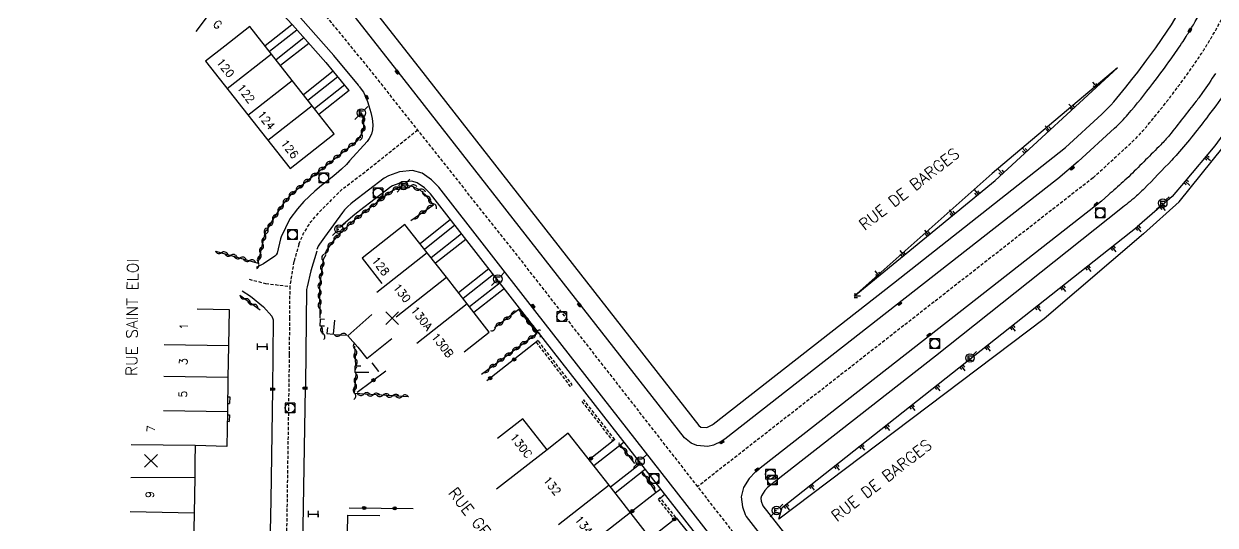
# Model space of a CAD drawing. Header units: millimetres. Extents: x 80000 to 81001, y 143000 to 144000.
# Drawn here: x 80392.6 to 80578.6, y 143233.5 to 143311.7 of the extents above; entities that cross this region are included whole.
import ezdxf
from ezdxf.enums import TextEntityAlignment as Align

# ---------------------------------------------------------------- set-up
doc = ezdxf.new("R2010")
doc.units = ezdxf.units.MM
doc.linetypes.add('DASHED', pattern=[0.75, 0.5, -0.25])
doc.layers.get('0').update_dxf_attribs({"linetype": 'CONTINUOUS'})
for name, color, linetype in [('W0001', 6, 'DASHED'), ('W0008', 7, 'CONTINUOUS'), ('W0100', 7, 'CONTINUOUS'), ('W0105', 7, 'CONTINUOUS'), ('W0112', 1, 'DASHED'), ('W0211', 2, 'CONTINUOUS'), ('W0310', 3, 'CONTINUOUS'), ('W0322', 7, 'CONTINUOUS'), ('W0400', 7, 'CONTINUOUS'), ('W0420', 7, 'CONTINUOUS'), ('W0471', 7, 'CONTINUOUS'), ('W0989', 7, 'CONTINUOUS'), ('W0991', 7, 'CONTINUOUS'), ('W1102', 7, 'CONTINUOUS'), ('W1474', 7, 'CONTINUOUS')]:
    doc.layers.add(name, color=color, linetype=linetype)
doc.styles.get("Standard").update_dxf_attribs({"font": 'romans.shx', "width": 0.85})

# ---------------------------------------------------------------- blocks, each defined once
blk = doc.blocks.new('T420')
for p, q in [((0.75, 0.75), (-0.75, 0.75)), ((-0.75, 0.75), (-0.75, -0.75)), ((0.75, 0.75), (0.75, -0.75)), ((0.75, -0.75), (-0.75, -0.75))]:
    blk.add_line(p, q)
blk.add_ellipse((0, 0), major_axis=(-0.53, 0.53), ratio=1, start_param=3.926991, end_param=10.210176)
blk = doc.blocks.new('T400')
for p, q in [((-0.15, 0.3), (0.15, 0.3)), ((-0.15, -0.25), (-0.15, 0.3)), ((-0.15, 0.15), (0.15, 0.15)), ((-0.15, 0), (0.15, 0)), ((0.15, 0.3), (0.15, -0.25)), ((-0.15, -0.15), (0.15, -0.15)), ((-0.15, -0.25), (-0.15, -0.3)), ((-0.15, -0.3), (0.15, -0.3)), ((0.15, -0.3), (0.15, -0.25))]:
    blk.add_line(p, q)
blk = doc.blocks.new('t991o')
at = {"color": 0, "linetype": 'Continuous'}
for p, q in [((-1, 1), (1, -1)), ((-1, -1), (1, 1))]:
    blk.add_line(p, q, dxfattribs=at)
blk = doc.blocks.new('T1474')
at = {"color": 0, "linetype": 'Continuous', "flags": 128}
for points in [[(-0.75, -0.5), (-0.75, 0.5)], [(-0.75, 0), (0.75, 0)], [(0.75, 0), (0.75, -0.5), (0.75, 0.5)]]:
    blk.add_lwpolyline(points, dxfattribs=at)
blk = doc.blocks.new('t310o')
at = {"color": 0, "linetype": 'Continuous'}
for centre, start, end in [((-0.5, 0.38), 216.8699, 323.1304), ((0.5, -0.37), 36.8699, 143.1303)]:
    blk.add_arc(centre, 0.625, start, end, dxfattribs=at)
blk = doc.blocks.new('t322o')
at = {"color": 0, "linetype": 'Continuous'}
for radius in [0.25, 0.15]:
    blk.add_circle((0, 0), radius, dxfattribs=at)
blk = doc.blocks.new('t211o')
at = {"color": 0, "linetype": 'Continuous'}
for p, q in [((-0.29, 0.5), (-0.29, 0)), ((0, 1), (0, 0)), ((0.29, 0.5), (0.29, 0))]:
    blk.add_line(p, q, dxfattribs=at)
blk = doc.blocks.new('T471')
for p, q in [((-0.333334, 0.333334), (-0.333334, -0.333334)), ((-0.333334, 0.333334), (0.333334, 0.333334)), ((-0.333334, 0), (0, 0)), ((0.500001, 0.500001), (1.000002, 1.000002)), ((-0.500001, -0.500001), (-1.000002, -1.000002)), ((-0.333334, -0.333334), (0.333334, -0.333334))]:
    blk.add_line(p, q)
blk.add_ellipse((0, 0), major_axis=(0.471405, 0.471405), ratio=1, start_param=5.4977871438, end_param=11.780972451)

msp = doc.modelspace()

# ---------------------------------------------------------------- linework, layer by layer
at = {"layer": 'W0001', "flags": 128}
for points in [[(80512.16, 143221.14), (80469.82, 143275.34), (80446.21, 143305.07), (80440.65, 143311.86), (80428.31, 143326.82), (80420.89, 143328.68), (80397.71, 143342.67), (80357.85, 143367.25), (80308.68, 143397.21), (80276.03, 143416.94), (80250.23, 143432.5), (80242.81, 143437.46), (80238.07, 143441.19), (80234.06, 143444.82), (80227.5, 143451.43), (80190.2, 143488.85)], [(80435.54, 143277.32), (80436.29, 143279), (80437.43, 143280.78), (80438.93, 143282.49), (80442.28, 143285.84), (80445.57, 143288.34), (80454.11, 143295.12)], [(80559.57, 143287.65), (80497.76, 143239.43)]]:
    msp.add_lwpolyline(points, dxfattribs=at)
msp.add_lwpolyline([(80559.57, 143287.65), (80565.26, 143292.87, 0.02981), (80567.63, 143295.31, 0.014382), (80571.65, 143300.28, 0.007249), (80574.55, 143304.19, 0.01048), (80576.49, 143307.03, 0.006599), (80577.22, 143308.17, 0.00458), (80578.19, 143309.76, 0.031388), (80580.51, 143314.29, 0.026645), (80582.56, 143319.77, 0.008742), (80583.88, 143324.26, 0.010958), (80584.81, 143327.94, 0.003598), (80585.36, 143330.43, 0.003662), (80585.87, 143332.89, 0.015499), (80586.79, 143338.43, 0.01785), (80587.28, 143343.35, 0.012435), (80587.46, 143348.1, 0.017002), (80587.39, 143351.69), (80587.17, 143355.59)], format="xyb", dxfattribs=at)
at = {"layer": 'W0001'}
for points in [[(80435.56, 143277.31), (80434.76, 143274.57), (80434.13, 143270.72), (80434.07, 143265.83), (80434.05, 143260.04), (80433.4, 143217.26)], [(80427.78, 143271.83), (80430.36, 143271.15), (80434.13, 143270.72)]]:
    msp.add_lwpolyline(points, dxfattribs=at)
at = {"layer": 'W0008', "flags": 128}
for points in [[(80557.25, 143290.19), (80554.06, 143287.48), (80553.86, 143287.32), (80530.24, 143268.88), (80502.07, 143246.89), (80501.48, 143246.51), (80500.28, 143245.94), (80499.42, 143245.75), (80497.7, 143245.89), (80496.82, 143246.23), (80495.79, 143247.08), (80452, 143303.01), (80440.03, 143318.28), (80439.77, 143318.62), (80439.12, 143319.48), (80438.48, 143320.52), (80437.92, 143321.8), (80437.51, 143323.2), (80437.26, 143324.45), (80435.73, 143335.34), (80428.03, 143390.44), (80424.76, 143414.39)], [(80444.98, 143301.9), (80444.85, 143302.09), (80441.03, 143306.74), (80435.82, 143312.62), (80434.04, 143314.53), (80431.56, 143316.97), (80430.78, 143317.69), (80430.03, 143318.37), (80428.37, 143319.76), (80425.52, 143321.94), (80422.57, 143324.08), (80421.08, 143325.08), (80419.33, 143326.2), (80418.5, 143326.71), (80412.89, 143330.16), (80405.53, 143334.63), (80384.47, 143347.41)], [(80405.59, 143333.53), (80405.22, 143332.84), (80412.01, 143328.72), (80417.62, 143325.27), (80418.43, 143324.77), (80420.17, 143323.67), (80421.6, 143322.7), (80424.51, 143320.59), (80427.32, 143318.44), (80428.92, 143317.1), (80429.64, 143316.45), (80430.4, 143315.75), (80432.83, 143313.35), (80434.55, 143311.5), (80439.75, 143305.64), (80443.36, 143301.25), (80443.36, 143301.25)], [(80442.45, 143319.96), (80454.32, 143304.82), (80498.02, 143249.01), (80498.31, 143248.77), (80499.24, 143248.69), (80500.08, 143249.1), (80500.25, 143249.21), (80528.43, 143271.2), (80555.26, 143292.36), (80560.93, 143297.56), (80561.43, 143298.03), (80561.89, 143298.49), (80562.35, 143298.98), (80562.79, 143299.48), (80563.76, 143300.62), (80564.71, 143301.79), (80565.65, 143302.96), (80566.58, 143304.15), (80567.98, 143306.03), (80569.36, 143307.91), (80570.27, 143309.22), (80571.16, 143310.53), (80571.8, 143311.53), (80572.7, 143313.02)], [(80434.44, 143311.53), (80430.27, 143308.25)], [(80435.24, 143310.7), (80430.98, 143307.36)], [(80436.35, 143309.48), (80431.99, 143306.07)], [(80437.13, 143308.62), (80432.7, 143305.15)], [(80440.93, 143304.28), (80436.26, 143300.61)], [(80441.63, 143303.39), (80436.96, 143299.72)], [(80444.99, 143301.9), (80445.62, 143301), (80446.05, 143300.06), (80446.25, 143299.53), (80446.64, 143298.34), (80446.8, 143297.83), (80447.01, 143296.9), (80447.12, 143295.92), (80447.07, 143295.13), (80446.88, 143294.46), (80446.52, 143293.76), (80446.2, 143293.33), (80443.47, 143290.29), (80442.97, 143289.75), (80442.21, 143289.01), (80441.39, 143288.27), (80440.76, 143287.76), (80439.08, 143286.46), (80438.04, 143285.59), (80436.32, 143283.93), (80435.31, 143282.8), (80434.16, 143281.23), (80432.77, 143278.45)], [(80442.73, 143302.14), (80437.98, 143298.42)], [(80443.43, 143301.27), (80438.67, 143297.54)], [(80509.55, 143219.46), (80504, 143226.54), (80472.42, 143266.97), (80457.42, 143286.17), (80456.27, 143287.35), (80454.82, 143288.36), (80453.29, 143288.8), (80451.28, 143288.58), (80449.55, 143287.97), (80448.89, 143287.59), (80444, 143283.83), (80443.69, 143283.59), (80443.2, 143283.17), (80442.68, 143282.66), (80442.34, 143282.25), (80439.54, 143278.41), (80439.01, 143277.67), (80438.75, 143277.3), (80438.56, 143276.96), (80438.35, 143276.44)], [(80561.96, 143284.98), (80560.89, 143283.98), (80533.09, 143262.27), (80506.85, 143241.76), (80505.85, 143240.75), (80504.99, 143239.33), (80504.62, 143237.88), (80504.81, 143236.3), (80505.22, 143235.14), (80505.42, 143234.79), (80514.76, 143222.82)], [(80459.25, 143281.12), (80454.47, 143277.36)], [(80563.92, 143282.82), (80534.99, 143259.84), (80508.75, 143239.33), (80508.3, 143238.87), (80507.78, 143238.02), (80507.7, 143237.69), (80507.76, 143237.19), (80507.99, 143236.5), (80517.19, 143224.72)], [(80459.93, 143280.24), (80455.16, 143276.49)], [(80460.95, 143278.93), (80456.19, 143275.18)], [(80461.6, 143278.04), (80456.87, 143274.32)], [(80465.23, 143273.43), (80460.49, 143269.71)], [(80465.96, 143272.55), (80461.19, 143268.81)], [(80467, 143271.26), (80462.21, 143267.52)], [(80467.65, 143270.36), (80462.89, 143266.64)], [(80486.35, 143246.4), (80481.62, 143242.7)], [(80488.94, 143243.07), (80484.22, 143239.37)], [(80489.68, 143242.2), (80484.92, 143238.47)], [(80492.06, 143239.07), (80491.36, 143238.57)], [(80492.75, 143238.27), (80492.01, 143237.68)]]:
    msp.add_lwpolyline(points, dxfattribs=at)
for points in [[(80557.25, 143290.19), (80562.94, 143295.4, 0.02981), (80565.02, 143297.55, 0.014382), (80568.92, 143302.37, 0.007249), (80571.75, 143306.2, 0.01048), (80573.62, 143308.92, 0.006599), (80574.29, 143309.98, 0.00458), (80575.23, 143311.52, 0.031388), (80577.36, 143315.67, 0.026645), (80579.27, 143320.8, 0.008742), (80580.56, 143325.18, 0.010958), (80581.45, 143328.71, 0.003598), (80582, 143331.15, 0.003662), (80582.49, 143333.56, 0.015499), (80583.38, 143338.89, 0.01785), (80583.85, 143343.57, 0.012435), (80584.02, 143348.15, 0.017002), (80583.95, 143351.5), (80583.74, 143355.4)], [(80578.69, 143303.92, -0.006253), (80576.68, 143300.97, -0.013316), (80575.68, 143299.62, -0.002197), (80571.49, 143294.3, -0.014841), (80570.84, 143293.54, -0.013082), (80570.14, 143292.8, -0.002005), (80565.42, 143288.09, -0.011829), (80564.25, 143287, -0.004846), (80561.96, 143284.98)], [(80508.23, 143218.42), (80502.67, 143225.51), (80471.1, 143265.93), (80456.09, 143285.13), (80455.19, 143286.07), (80454, 143286.89), (80453.18, 143287.13), (80451.75, 143286.97), (80450.19, 143286.42), (80449.91, 143286.25), (80445.02, 143282.5), (80444.77, 143282.3), (80444.31, 143281.9), (80442.16, 143280.1, 0.012324)]]:
    msp.add_lwpolyline(points, format="xyb", dxfattribs=at)
at = {"layer": 'W0008'}
msp.add_lwpolyline([(80580.53, 143301.42, -0.008646), (80577.61, 143297.4, -0.008632), (80575.23, 143294.35, -0.008602), (80572.74, 143291.37, -0.012438), (80571.87, 143290.41, -0.002582), (80567.53, 143285.93, -0.023164), (80566.2, 143284.68, -0.008469), (80563.92, 143282.82)], format="xyb", dxfattribs=at)
for points in [[(80432.77, 143278.45), (80432.66, 143278.14), (80432.15, 143275.91), (80432, 143275.61), (80431.78, 143275.41), (80430.02, 143274.25), (80428.89, 143273.66)], [(80438.35, 143276.18), (80437.42, 143273.14), (80436.82, 143270.65), (80436.76, 143270.21), (80436.56, 143255.38), (80436.54, 143254.84), (80436.09, 143227.02)], [(80426.68, 143270.01), (80428.02, 143269.21), (80430.04, 143267.52), (80431.33, 143266.04), (80431.52, 143265.48), (80431.44, 143254.66), (80431.16, 143237.36), (80431.09, 143232.49)]]:
    msp.add_lwpolyline(points, dxfattribs=at)
at = {"layer": 'W0100', "flags": 128}
for points in [[(80437.12, 143291.4), (80441.06, 143294.49), (80437.61, 143298.9), (80434.51, 143302.84), (80431.29, 143306.96), (80427.9, 143311.26), (80423.97, 143308.17)], [(80461.35, 143260.5), (80465.29, 143263.58), (80461.84, 143267.98), (80458.59, 143272.13), (80455.57, 143275.96), (80452.09, 143280.39), (80445.41, 143275.1), (80448.51, 143271.18)], [(80489.87, 143224.05), (80493.8, 143227.13), (80483.98, 143239.68), (80477.61, 143247.81), (80477.61, 143247.81), (80474.3, 143245.21), (80470.5, 143250.06), (80466.57, 143246.97)]]:
    msp.add_lwpolyline(points, dxfattribs=at)
at = {"layer": 'W0100'}
for points in [[(80419.65, 143267.2), (80424.65, 143267.1), (80424.54, 143261.42), (80424.47, 143256.51), (80424.4, 143251.15), (80424.32, 143245.74), (80419.38, 143245.87), (80419.31, 143243.33), (80419.32, 143240.88), (80419.2, 143235.33), (80419.12, 143230.21)], [(80446.94, 143266.31), (80443.19, 143263), (80444.74, 143261.24), (80446.15, 143259.47), (80450.06, 143262.58), (80450.06, 143262.58), (80450.06, 143262.58), (80450.06, 143262.58), (80450.06, 143262.58), (80450.06, 143262.58), (80450.06, 143262.58), (80450.06, 143262.58), (80450.06, 143262.58), (80450.06, 143262.58), (80450.06, 143262.58), (80450.06, 143262.58), (80450.06, 143262.58), (80450.06, 143262.58), (80450.06, 143262.58), (80450.06, 143262.58), (80450.06, 143262.58), (80450.06, 143262.58), (80450.06, 143262.58), (80450.06, 143262.58), (80450.06, 143262.58), (80450.06, 143262.58), (80450.06, 143262.58), (80450.06, 143262.58), (80450.06, 143262.58), (80450.06, 143262.58), (80450.06, 143262.58), (80450.06, 143262.58), (80450.06, 143262.58), (80450.06, 143262.58), (80450.06, 143262.58), (80450.06, 143262.58), (80450.06, 143262.58), (80450.06, 143262.58), (80450.06, 143262.58), (80450.06, 143262.58), (80450.06, 143262.58), (80450.06, 143262.58), (80450.06, 143262.58), (80450.06, 143262.58), (80450.06, 143262.58), (80450.06, 143262.58), (80450.06, 143262.58), (80450.06, 143262.58), (80450.06, 143262.58), (80450.06, 143262.58), (80450.06, 143262.58), (80450.06, 143262.58), (80450.06, 143262.58), (80450.06, 143262.58), (80450.06, 143262.58), (80450.06, 143262.58), (80450.06, 143262.58), (80450.06, 143262.58), (80450.06, 143262.58), (80450.06, 143262.58), (80450.06, 143262.58), (80450.06, 143262.58), (80450.06, 143262.58), (80450.06, 143262.58), (80450.06, 143262.58), (80450.06, 143262.58), (80450.06, 143262.58), (80450.06, 143262.58), (80450.06, 143262.58), (80450.06, 143262.58), (80450.06, 143262.58), (80450.06, 143262.58), (80450.06, 143262.58), (80450.06, 143262.58), (80450.06, 143262.58), (80450.06, 143262.58), (80450.06, 143262.58), (80450.06, 143262.58), (80450.06, 143262.58), (80450.06, 143262.58), (80450.06, 143262.58), (80450.06, 143262.58), (80450.06, 143262.58), (80450.06, 143262.58), (80450.06, 143262.58), (80450.06, 143262.58), (80450.06, 143262.58), (80450.06, 143262.58), (80450.06, 143262.58), (80450.06, 143262.58), (80450.06, 143262.58), (80450.06, 143262.58), (80450.06, 143262.58), (80450.06, 143262.58), (80450.06, 143262.58), (80450.06, 143262.58), (80450.06, 143262.58), (80450.06, 143262.58), (80450.06, 143262.58), (80450.06, 143262.58), (80450.06, 143262.58), (80450.06, 143262.58), (80450.06, 143262.58), (80450.06, 143262.58), (80450.06, 143262.58), (80450.06, 143262.58), (80450.06, 143262.58), (80450.06, 143262.58), (80450.06, 143262.58), (80450.06, 143262.58), (80450.06, 143262.58), (80450.06, 143262.58), (80450.06, 143262.58), (80450.06, 143262.58), (80450.06, 143262.58), (80450.06, 143262.58), (80450.06, 143262.58), (80450.06, 143262.58), (80450.06, 143262.58), (80450.06, 143262.58)], [(80443.09, 143229.57), (80443.18, 143235.03), (80448.18, 143234.95), (80448.18, 143234.95), (80448.18, 143234.95), (80448.18, 143234.95), (80448.18, 143234.95), (80448.18, 143234.95), (80448.18, 143234.95), (80448.18, 143234.95), (80448.18, 143234.95), (80448.18, 143234.95), (80448.18, 143234.95), (80448.18, 143234.95), (80448.18, 143234.95), (80448.18, 143234.95), (80448.18, 143234.95), (80448.18, 143234.95), (80448.18, 143234.95), (80448.18, 143234.95), (80448.18, 143234.95), (80448.18, 143234.95), (80448.18, 143234.95), (80448.18, 143234.95), (80448.18, 143234.95), (80448.18, 143234.95), (80448.18, 143234.95), (80448.18, 143234.95), (80448.18, 143234.95), (80448.18, 143234.95), (80448.18, 143234.95), (80448.18, 143234.95), (80448.18, 143234.95), (80448.18, 143234.95), (80448.18, 143234.95), (80448.18, 143234.95), (80448.18, 143234.95), (80448.18, 143234.95), (80448.18, 143234.95), (80448.18, 143234.95), (80448.18, 143234.95), (80448.18, 143234.95), (80448.18, 143234.95), (80448.18, 143234.95), (80448.18, 143234.95), (80448.18, 143234.95), (80448.18, 143234.95), (80448.18, 143234.95), (80448.18, 143234.95), (80448.18, 143234.95), (80448.18, 143234.95), (80448.18, 143234.95), (80448.18, 143234.95), (80448.18, 143234.95), (80448.18, 143234.95), (80448.18, 143234.95), (80448.18, 143234.95), (80448.18, 143234.95), (80448.18, 143234.95), (80448.18, 143234.95), (80448.18, 143234.95), (80448.18, 143234.95), (80448.18, 143234.95), (80448.18, 143234.95), (80448.18, 143234.95), (80448.18, 143234.95), (80448.18, 143234.95), (80448.18, 143234.95), (80448.18, 143234.95), (80448.18, 143234.95), (80448.18, 143234.95), (80448.18, 143234.95), (80448.18, 143234.95), (80448.18, 143234.95), (80448.18, 143234.95), (80448.18, 143234.95), (80448.18, 143234.95), (80448.18, 143234.95), (80448.18, 143234.95), (80448.18, 143234.95), (80448.18, 143234.95), (80448.18, 143234.95), (80448.18, 143234.95), (80448.18, 143234.95), (80448.18, 143234.95), (80448.18, 143234.95), (80448.18, 143234.95), (80448.18, 143234.95), (80448.18, 143234.95), (80448.18, 143234.95), (80448.18, 143234.95), (80448.18, 143234.95), (80448.18, 143234.95), (80448.18, 143234.95), (80448.18, 143234.95), (80448.18, 143234.95), (80448.18, 143234.95), (80448.18, 143234.95), (80448.18, 143234.95), (80448.18, 143234.95), (80448.18, 143234.95), (80448.18, 143234.95), (80448.18, 143234.95), (80448.18, 143234.95), (80448.18, 143234.95), (80448.18, 143234.95), (80448.18, 143234.95), (80448.18, 143234.95), (80448.18, 143234.95), (80448.18, 143234.95), (80448.18, 143234.95), (80448.18, 143234.95), (80448.18, 143234.95), (80448.18, 143234.95), (80448.18, 143234.95), (80448.18, 143234.95)]]:
    msp.add_lwpolyline(points, dxfattribs=at)
at = {"layer": 'W0105'}
for p, q in [((80438.9, 143264.53), (80438.91, 143265.58)), ((80439.55, 143264.53), (80438.9, 143264.53)), ((80439.55, 143265.57), (80438.91, 143265.58)), ((80440.01, 143264.29), (80439.92, 143263.34)), ((80441.1, 143265.45), (80440.89, 143263.25)), ((80439.92, 143263.34), (80440.89, 143263.25)), ((80445.23, 143258.26), (80444.3, 143258.25)), ((80444.3, 143258.25), (80444.31, 143257.28)), ((80446.46, 143257.3), (80444.31, 143257.28)), ((80424.43, 143253.47), (80424.75, 143253.46)), ((80424.75, 143253.46), (80424.72, 143252.45)), ((80424.42, 143252.46), (80424.72, 143252.45)), ((80424.38, 143249.66), (80424.68, 143249.65)), ((80424.4, 143250.66), (80424.71, 143250.65)), ((80424.71, 143250.65), (80424.68, 143249.65))]:
    msp.add_line(p, q, dxfattribs=at)
at = {"layer": 'W0112', "flags": 128}
for points in [[(80472.59, 143262.01), (80477.91, 143255.11), (80478.23, 143255.35), (80472.91, 143262.25)], [(80479.76, 143252.75), (80484.59, 143246.56), (80484.9, 143246.8), (80480.07, 143252.99)], [(80491.65, 143237.48), (80494.18, 143234.36), (80494.49, 143234.61), (80491.96, 143237.73)]]:
    msp.add_lwpolyline(points, close=True, dxfattribs=at)
at = {"layer": 'W0211'}
msp.add_lwpolyline([(80593.61, 143307.55), (80585.9, 143302.64), (80585.29, 143301.82), (80578.58, 143292.65), (80573.93, 143287.11), (80571.94, 143284.74), (80566.48, 143280)], dxfattribs=at)
at = {"layer": 'W0211', "flags": 128}
for points in [[(80567.47, 143278.9), (80573, 143283.91), (80579.9, 143292.45), (80587.71, 143302.33), (80593.61, 143307.55)], [(80567.47, 143278.9), (80551.95, 143265.65), (80510.48, 143234.38), (80511.02, 143236.23), (80566.48, 143280)]]:
    msp.add_lwpolyline(points, dxfattribs=at)
msp.add_lwpolyline([(80522.27, 143269.2), (80544.3, 143287.22), (80563.41, 143304.82), (80543.84, 143288.3)], close=True, dxfattribs=at)
at = {"layer": 'W0310', "flags": 128}
for points in [[(80430.52, 143279.36), (80430.54, 143279.41), (80431.71, 143281.43), (80433.23, 143283.72), (80434.43, 143285.13), (80436.67, 143287.07), (80444.74, 143293.54), (80445.34, 143294.39), (80445.67, 143295.38), (80445.69, 143296.6), (80445.31, 143297.76)], [(80453.05, 143281.01), (80456.56, 143283.42), (80455.39, 143284.93), (80454.43, 143285.79), (80453.12, 143286.32), (80452.03, 143286.41), (80451.21, 143286.19), (80450.26, 143285.69), (80449.77, 143285.36), (80444.59, 143281.36), (80443.62, 143280.54), (80441.81, 143278.83), (80441.64, 143278.65), (80440.73, 143277.63), (80439.81, 143276.27), (80439.58, 143275.68)], [(80464.08, 143257), (80472.76, 143263.42), (80469.89, 143267.11), (80466.08, 143264.26)], [(80487.99, 143243.1), (80485.78, 143246.01)], [(80491.36, 143238.57), (80489.34, 143241.66)]]:
    msp.add_lwpolyline(points, dxfattribs=at)
at = {"layer": 'W0310'}
for points in [[(80422.53, 143276.23), (80422.53, 143276.23), (80422.53, 143276.23), (80422.53, 143276.23), (80422.53, 143276.23), (80422.53, 143276.23), (80422.53, 143276.23), (80422.53, 143276.23), (80422.53, 143276.23), (80422.53, 143276.23), (80422.53, 143276.23), (80422.53, 143276.23), (80422.53, 143276.23), (80422.53, 143276.23), (80422.53, 143276.23), (80422.53, 143276.23), (80422.53, 143276.23), (80422.53, 143276.23), (80429.18, 143274.35), (80430.4, 143279.41)], [(80422.53, 143276.23), (80422.53, 143276.23), (80422.53, 143276.23), (80422.53, 143276.23), (80422.53, 143276.23), (80422.53, 143276.23), (80422.53, 143276.23), (80422.53, 143276.23), (80422.53, 143276.23), (80422.53, 143276.23), (80422.53, 143276.23), (80422.53, 143276.23), (80422.53, 143276.23), (80422.53, 143276.23), (80422.53, 143276.23), (80422.53, 143276.23), (80422.53, 143276.23), (80422.53, 143276.23), (80422.53, 143276.23), (80422.53, 143276.23), (80422.53, 143276.23), (80422.53, 143276.23), (80422.53, 143276.23), (80422.53, 143276.23), (80422.53, 143276.23), (80422.53, 143276.23), (80422.53, 143276.23), (80422.53, 143276.23), (80422.53, 143276.23), (80422.53, 143276.23), (80422.53, 143276.23), (80422.53, 143276.23), (80422.53, 143276.23), (80422.53, 143276.23), (80422.53, 143276.23), (80422.53, 143276.23), (80422.53, 143276.23), (80422.53, 143276.23), (80422.53, 143276.23), (80422.53, 143276.23), (80422.53, 143276.23), (80422.53, 143276.23), (80422.53, 143276.23), (80422.53, 143276.23), (80422.53, 143276.23), (80422.53, 143276.23), (80422.53, 143276.23), (80422.53, 143276.23), (80422.53, 143276.23), (80422.53, 143276.23), (80422.53, 143276.23), (80422.53, 143276.23), (80422.53, 143276.23), (80422.53, 143276.23), (80422.53, 143276.23), (80422.53, 143276.23), (80422.53, 143276.23), (80422.53, 143276.23), (80422.53, 143276.23), (80422.53, 143276.23), (80422.53, 143276.23), (80422.53, 143276.23), (80422.53, 143276.23), (80422.53, 143276.23), (80422.53, 143276.23), (80422.53, 143276.23), (80422.53, 143276.23), (80422.53, 143276.23), (80422.53, 143276.23), (80422.53, 143276.23), (80422.53, 143276.23), (80422.53, 143276.23), (80422.53, 143276.23), (80422.53, 143276.23), (80422.53, 143276.23), (80422.53, 143276.23), (80422.53, 143276.23), (80422.53, 143276.23), (80422.53, 143276.23), (80422.53, 143276.23), (80422.53, 143276.23), (80422.53, 143276.23), (80422.53, 143276.23), (80422.53, 143276.23), (80422.53, 143276.23), (80422.53, 143276.23), (80422.53, 143276.23), (80422.53, 143276.23), (80422.53, 143276.23), (80422.53, 143276.23), (80422.53, 143276.23), (80422.53, 143276.23), (80422.53, 143276.23), (80422.53, 143276.23), (80422.53, 143276.23), (80422.53, 143276.23), (80422.53, 143276.23), (80422.53, 143276.23), (80422.53, 143276.23), (80422.53, 143276.23), (80422.53, 143276.23)], [(80439.74, 143275.61), (80439.74, 143275.61), (80439.74, 143275.61), (80439.74, 143275.61), (80439.74, 143275.61), (80439.74, 143275.61), (80439.74, 143275.61), (80439.74, 143275.61), (80439.74, 143275.61), (80439.74, 143275.61), (80439.74, 143275.61), (80439.74, 143275.61), (80439.74, 143275.61), (80439.74, 143275.61), (80439.74, 143275.61), (80439.74, 143275.61), (80439.74, 143275.61), (80439.32, 143274.88), (80438.77, 143270.8), (80438.8, 143265.77)], [(80439.74, 143275.61), (80439.74, 143275.61), (80439.74, 143275.61), (80439.74, 143275.61), (80439.74, 143275.61), (80439.74, 143275.61), (80439.74, 143275.61), (80439.74, 143275.61), (80439.74, 143275.61), (80439.74, 143275.61), (80439.74, 143275.61), (80439.74, 143275.61), (80439.74, 143275.61), (80439.74, 143275.61), (80439.74, 143275.61), (80439.74, 143275.61), (80439.74, 143275.61), (80439.74, 143275.61), (80439.74, 143275.61), (80439.74, 143275.61), (80439.74, 143275.61), (80439.74, 143275.61), (80439.74, 143275.61), (80439.74, 143275.61), (80439.74, 143275.61), (80439.74, 143275.61), (80439.74, 143275.61), (80439.74, 143275.61), (80439.74, 143275.61), (80439.74, 143275.61), (80439.74, 143275.61), (80439.74, 143275.61), (80439.74, 143275.61), (80439.74, 143275.61), (80439.74, 143275.61), (80439.74, 143275.61), (80439.74, 143275.61), (80439.74, 143275.61), (80439.74, 143275.61), (80439.74, 143275.61), (80439.74, 143275.61), (80439.74, 143275.61), (80439.74, 143275.61), (80439.74, 143275.61), (80439.74, 143275.61), (80439.74, 143275.61), (80439.74, 143275.61), (80439.74, 143275.61), (80439.74, 143275.61), (80439.74, 143275.61), (80439.74, 143275.61), (80439.74, 143275.61), (80439.74, 143275.61), (80439.74, 143275.61), (80439.74, 143275.61), (80439.74, 143275.61), (80439.74, 143275.61), (80439.74, 143275.61), (80439.74, 143275.61), (80439.74, 143275.61), (80439.74, 143275.61), (80439.74, 143275.61), (80439.74, 143275.61), (80439.74, 143275.61), (80439.74, 143275.61), (80439.74, 143275.61), (80439.74, 143275.61), (80439.74, 143275.61), (80439.74, 143275.61), (80439.74, 143275.61), (80439.74, 143275.61), (80439.74, 143275.61), (80439.74, 143275.61), (80439.74, 143275.61), (80439.74, 143275.61), (80439.74, 143275.61), (80439.74, 143275.61), (80439.74, 143275.61), (80439.74, 143275.61), (80439.74, 143275.61), (80439.74, 143275.61), (80439.74, 143275.61), (80439.74, 143275.61), (80439.74, 143275.61), (80439.74, 143275.61), (80439.74, 143275.61), (80439.74, 143275.61), (80439.74, 143275.61), (80439.74, 143275.61), (80439.74, 143275.61), (80439.74, 143275.61), (80439.74, 143275.61), (80439.74, 143275.61), (80439.74, 143275.61), (80439.74, 143275.61), (80439.74, 143275.61), (80439.74, 143275.61), (80439.74, 143275.61), (80439.74, 143275.61), (80439.74, 143275.61), (80439.74, 143275.61)], [(80426.35, 143269.35), (80429.5, 143267.05), (80429.5, 143267.05), (80429.5, 143267.05), (80429.5, 143267.05), (80429.5, 143267.05), (80429.5, 143267.05), (80429.5, 143267.05), (80429.5, 143267.05), (80429.5, 143267.05), (80429.5, 143267.05), (80429.5, 143267.05), (80429.5, 143267.05), (80429.5, 143267.05), (80429.5, 143267.05), (80429.5, 143267.05), (80429.5, 143267.05), (80429.5, 143267.05), (80429.5, 143267.05), (80429.5, 143267.05), (80429.5, 143267.05), (80429.5, 143267.05), (80429.5, 143267.05), (80429.5, 143267.05), (80429.5, 143267.05), (80429.5, 143267.05), (80429.5, 143267.05), (80429.5, 143267.05), (80429.5, 143267.05), (80429.5, 143267.05), (80429.5, 143267.05), (80429.5, 143267.05), (80429.5, 143267.05), (80429.5, 143267.05), (80429.5, 143267.05), (80429.5, 143267.05), (80429.5, 143267.05), (80429.5, 143267.05), (80429.5, 143267.05), (80429.5, 143267.05), (80429.5, 143267.05), (80429.5, 143267.05), (80429.5, 143267.05), (80429.5, 143267.05), (80429.5, 143267.05), (80429.5, 143267.05), (80429.5, 143267.05), (80429.5, 143267.05), (80429.5, 143267.05), (80429.5, 143267.05), (80429.5, 143267.05), (80429.5, 143267.05), (80429.5, 143267.05), (80429.5, 143267.05), (80429.5, 143267.05), (80429.5, 143267.05), (80429.5, 143267.05), (80429.5, 143267.05), (80429.5, 143267.05), (80429.5, 143267.05), (80429.5, 143267.05), (80429.5, 143267.05), (80429.5, 143267.05), (80429.5, 143267.05), (80429.5, 143267.05), (80429.5, 143267.05), (80429.5, 143267.05), (80429.5, 143267.05), (80429.5, 143267.05), (80429.5, 143267.05), (80429.5, 143267.05), (80429.5, 143267.05), (80429.5, 143267.05), (80429.5, 143267.05), (80429.5, 143267.05), (80429.5, 143267.05), (80429.5, 143267.05), (80429.5, 143267.05), (80429.5, 143267.05), (80429.5, 143267.05), (80429.5, 143267.05), (80429.5, 143267.05), (80429.5, 143267.05), (80429.5, 143267.05), (80429.5, 143267.05), (80429.5, 143267.05), (80429.5, 143267.05), (80429.5, 143267.05), (80429.5, 143267.05), (80429.5, 143267.05), (80429.5, 143267.05), (80429.5, 143267.05), (80429.5, 143267.05), (80429.5, 143267.05), (80429.5, 143267.05), (80429.5, 143267.05), (80429.5, 143267.05), (80429.5, 143267.05), (80429.5, 143267.05), (80429.5, 143267.05), (80429.5, 143267.05)], [(80429.5, 143267.05), (80429.5, 143267.05), (80429.5, 143267.05), (80429.5, 143267.05), (80429.5, 143267.05), (80429.5, 143267.05), (80429.5, 143267.05), (80429.5, 143267.05), (80429.5, 143267.05), (80429.5, 143267.05), (80429.5, 143267.05), (80429.5, 143267.05), (80429.5, 143267.05), (80429.5, 143267.05), (80429.5, 143267.05), (80429.5, 143267.05), (80429.5, 143267.05), (80429.5, 143267.05), (80429.5, 143267.05), (80429.5, 143267.05)], [(80439.11, 143264.37), (80439.29, 143263.22), (80439.29, 143263.22), (80439.29, 143263.22), (80439.29, 143263.22), (80439.29, 143263.22), (80439.29, 143263.22), (80439.29, 143263.22), (80439.29, 143263.22), (80439.29, 143263.22), (80439.29, 143263.22), (80439.29, 143263.22), (80439.29, 143263.22), (80439.29, 143263.22), (80439.29, 143263.22), (80439.29, 143263.22), (80439.29, 143263.22), (80439.29, 143263.22), (80439.29, 143263.22), (80439.29, 143263.22), (80439.29, 143263.22), (80439.29, 143263.22), (80439.29, 143263.22), (80439.29, 143263.22), (80439.29, 143263.22), (80439.29, 143263.22), (80439.29, 143263.22), (80439.29, 143263.22), (80439.29, 143263.22), (80439.29, 143263.22), (80439.29, 143263.22), (80439.29, 143263.22), (80439.29, 143263.22), (80439.29, 143263.22), (80439.29, 143263.22), (80439.29, 143263.22), (80439.29, 143263.22), (80439.29, 143263.22), (80439.29, 143263.22), (80439.29, 143263.22), (80439.29, 143263.22), (80439.29, 143263.22), (80439.29, 143263.22), (80439.29, 143263.22), (80439.29, 143263.22), (80439.29, 143263.22), (80439.29, 143263.22), (80439.29, 143263.22), (80439.29, 143263.22), (80439.29, 143263.22), (80439.29, 143263.22), (80439.29, 143263.22), (80439.29, 143263.22), (80439.29, 143263.22), (80439.29, 143263.22), (80439.29, 143263.22), (80439.29, 143263.22), (80439.29, 143263.22), (80439.29, 143263.22), (80439.29, 143263.22), (80439.29, 143263.22), (80439.29, 143263.22), (80439.29, 143263.22), (80439.29, 143263.22), (80439.29, 143263.22), (80439.29, 143263.22), (80439.29, 143263.22), (80439.29, 143263.22), (80439.29, 143263.22), (80439.29, 143263.22), (80439.29, 143263.22), (80439.29, 143263.22), (80439.29, 143263.22), (80439.29, 143263.22), (80439.29, 143263.22), (80439.29, 143263.22), (80439.29, 143263.22), (80439.29, 143263.22), (80439.29, 143263.22), (80439.29, 143263.22), (80439.29, 143263.22), (80439.29, 143263.22), (80439.29, 143263.22), (80439.29, 143263.22), (80439.29, 143263.22), (80439.29, 143263.22), (80439.29, 143263.22), (80439.29, 143263.22), (80439.29, 143263.22), (80439.29, 143263.22), (80439.29, 143263.22), (80439.29, 143263.22), (80439.29, 143263.22), (80439.29, 143263.22), (80439.29, 143263.22), (80439.29, 143263.22), (80439.29, 143263.22), (80439.29, 143263.22), (80439.29, 143263.22), (80439.29, 143263.22), (80439.29, 143263.22)], [(80439.29, 143263.22), (80439.29, 143263.22), (80439.29, 143263.22), (80439.29, 143263.22), (80439.29, 143263.22), (80439.29, 143263.22), (80439.29, 143263.22), (80439.29, 143263.22), (80439.29, 143263.22), (80439.29, 143263.22), (80439.29, 143263.22), (80439.29, 143263.22), (80439.29, 143263.22), (80439.29, 143263.22), (80439.29, 143263.22), (80439.29, 143263.22), (80439.29, 143263.22), (80439.29, 143263.22), (80439.29, 143263.22), (80439.29, 143263.22)], [(80441.05, 143263.21), (80443.07, 143263.09), (80443.07, 143263.09), (80443.07, 143263.09), (80443.07, 143263.09), (80443.07, 143263.09), (80443.07, 143263.09), (80443.07, 143263.09), (80443.07, 143263.09), (80443.07, 143263.09), (80443.07, 143263.09), (80443.07, 143263.09), (80443.07, 143263.09), (80443.07, 143263.09), (80443.07, 143263.09), (80443.07, 143263.09), (80443.07, 143263.09), (80443.07, 143263.09), (80443.07, 143263.09), (80443.07, 143263.09), (80443.07, 143263.09), (80443.07, 143263.09), (80443.07, 143263.09), (80443.07, 143263.09), (80443.07, 143263.09), (80443.07, 143263.09), (80443.07, 143263.09), (80443.07, 143263.09), (80443.07, 143263.09), (80443.07, 143263.09), (80443.07, 143263.09), (80443.07, 143263.09), (80443.07, 143263.09), (80443.07, 143263.09), (80443.07, 143263.09), (80443.07, 143263.09), (80443.07, 143263.09), (80443.07, 143263.09), (80443.07, 143263.09), (80443.07, 143263.09), (80443.07, 143263.09), (80443.07, 143263.09), (80443.07, 143263.09), (80443.07, 143263.09), (80443.07, 143263.09), (80443.07, 143263.09), (80443.07, 143263.09), (80443.07, 143263.09), (80443.07, 143263.09), (80443.07, 143263.09), (80443.07, 143263.09), (80443.07, 143263.09), (80443.07, 143263.09), (80443.07, 143263.09), (80443.07, 143263.09), (80443.07, 143263.09), (80443.07, 143263.09), (80443.07, 143263.09), (80443.07, 143263.09), (80443.07, 143263.09), (80443.07, 143263.09), (80443.07, 143263.09), (80443.07, 143263.09), (80443.07, 143263.09), (80443.07, 143263.09), (80443.07, 143263.09), (80443.07, 143263.09), (80443.07, 143263.09), (80443.07, 143263.09), (80443.07, 143263.09), (80443.07, 143263.09), (80443.07, 143263.09), (80443.07, 143263.09), (80443.07, 143263.09), (80443.07, 143263.09), (80443.07, 143263.09), (80443.07, 143263.09), (80443.07, 143263.09), (80443.07, 143263.09), (80443.07, 143263.09), (80443.07, 143263.09), (80443.07, 143263.09), (80443.07, 143263.09), (80443.07, 143263.09), (80443.07, 143263.09), (80443.07, 143263.09), (80443.07, 143263.09), (80443.07, 143263.09), (80443.07, 143263.09), (80443.07, 143263.09), (80443.07, 143263.09), (80443.07, 143263.09), (80443.07, 143263.09), (80443.07, 143263.09), (80443.07, 143263.09), (80443.07, 143263.09), (80443.07, 143263.09), (80443.07, 143263.09), (80443.07, 143263.09), (80443.07, 143263.09), (80443.07, 143263.09)], [(80443.07, 143263.09), (80443.07, 143263.09), (80443.07, 143263.09), (80443.07, 143263.09), (80443.07, 143263.09), (80443.07, 143263.09), (80443.07, 143263.09), (80443.07, 143263.09), (80443.07, 143263.09), (80443.07, 143263.09), (80443.07, 143263.09), (80443.07, 143263.09), (80443.07, 143263.09), (80443.07, 143263.09), (80443.07, 143263.09), (80443.07, 143263.09), (80443.07, 143263.09), (80443.07, 143263.09), (80443.07, 143263.09), (80443.07, 143263.09)], [(80444.46, 143258.39), (80444.46, 143258.39), (80444.46, 143258.39), (80444.46, 143258.39), (80444.46, 143258.39), (80444.46, 143258.39), (80444.46, 143258.39), (80444.46, 143258.39), (80444.46, 143258.39), (80444.46, 143258.39), (80444.46, 143258.39), (80444.46, 143258.39), (80444.46, 143258.39), (80444.46, 143258.39), (80444.46, 143258.39), (80444.46, 143258.39), (80444.46, 143258.39), (80444.46, 143258.39), (80444.46, 143258.39), (80444.31, 143261.38)], [(80452.67, 143253.5), (80452.67, 143253.5), (80452.67, 143253.5), (80452.67, 143253.5), (80452.67, 143253.5), (80452.67, 143253.5), (80452.67, 143253.5), (80452.67, 143253.5), (80452.67, 143253.5), (80452.67, 143253.5), (80452.67, 143253.5), (80452.67, 143253.5), (80452.67, 143253.5), (80452.67, 143253.5), (80452.67, 143253.5), (80452.67, 143253.5), (80452.67, 143253.5), (80452.67, 143253.5), (80444.24, 143254.01), (80444.5, 143257.07)], [(80444.46, 143258.39), (80444.46, 143258.39), (80444.46, 143258.39), (80444.46, 143258.39), (80444.46, 143258.39), (80444.46, 143258.39), (80444.46, 143258.39), (80444.46, 143258.39), (80444.46, 143258.39), (80444.46, 143258.39), (80444.46, 143258.39), (80444.46, 143258.39), (80444.46, 143258.39), (80444.46, 143258.39), (80444.46, 143258.39), (80444.46, 143258.39), (80444.46, 143258.39), (80444.46, 143258.39), (80444.46, 143258.39), (80444.46, 143258.39), (80444.46, 143258.39), (80444.46, 143258.39), (80444.46, 143258.39), (80444.46, 143258.39), (80444.46, 143258.39), (80444.46, 143258.39), (80444.46, 143258.39), (80444.46, 143258.39), (80444.46, 143258.39), (80444.46, 143258.39), (80444.46, 143258.39), (80444.46, 143258.39), (80444.46, 143258.39), (80444.46, 143258.39), (80444.46, 143258.39), (80444.46, 143258.39), (80444.46, 143258.39), (80444.46, 143258.39), (80444.46, 143258.39), (80444.46, 143258.39), (80444.46, 143258.39), (80444.46, 143258.39), (80444.46, 143258.39), (80444.46, 143258.39), (80444.46, 143258.39), (80444.46, 143258.39), (80444.46, 143258.39), (80444.46, 143258.39), (80444.46, 143258.39), (80444.46, 143258.39), (80444.46, 143258.39), (80444.46, 143258.39), (80444.46, 143258.39), (80444.46, 143258.39), (80444.46, 143258.39), (80444.46, 143258.39), (80444.46, 143258.39), (80444.46, 143258.39), (80444.46, 143258.39), (80444.46, 143258.39), (80444.46, 143258.39), (80444.46, 143258.39), (80444.46, 143258.39), (80444.46, 143258.39), (80444.46, 143258.39), (80444.46, 143258.39), (80444.46, 143258.39), (80444.46, 143258.39), (80444.46, 143258.39), (80444.46, 143258.39), (80444.46, 143258.39), (80444.46, 143258.39), (80444.46, 143258.39), (80444.46, 143258.39), (80444.46, 143258.39), (80444.46, 143258.39), (80444.46, 143258.39), (80444.46, 143258.39), (80444.46, 143258.39), (80444.46, 143258.39), (80444.46, 143258.39), (80444.46, 143258.39), (80444.46, 143258.39), (80444.46, 143258.39), (80444.46, 143258.39), (80444.46, 143258.39), (80444.46, 143258.39), (80444.46, 143258.39), (80444.46, 143258.39), (80444.46, 143258.39), (80444.46, 143258.39), (80444.46, 143258.39), (80444.46, 143258.39), (80444.46, 143258.39), (80444.46, 143258.39), (80444.46, 143258.39), (80444.46, 143258.39), (80444.46, 143258.39), (80444.46, 143258.39), (80444.46, 143258.39), (80444.46, 143258.39)], [(80452.67, 143253.5), (80452.67, 143253.5), (80452.67, 143253.5), (80452.67, 143253.5), (80452.67, 143253.5), (80452.67, 143253.5), (80452.67, 143253.5), (80452.67, 143253.5), (80452.67, 143253.5), (80452.67, 143253.5), (80452.67, 143253.5), (80452.67, 143253.5), (80452.67, 143253.5), (80452.67, 143253.5), (80452.67, 143253.5), (80452.67, 143253.5), (80452.67, 143253.5), (80452.67, 143253.5), (80452.67, 143253.5), (80452.67, 143253.5), (80452.67, 143253.5), (80452.67, 143253.5), (80452.67, 143253.5), (80452.67, 143253.5), (80452.67, 143253.5), (80452.67, 143253.5), (80452.67, 143253.5), (80452.67, 143253.5), (80452.67, 143253.5), (80452.67, 143253.5), (80452.67, 143253.5), (80452.67, 143253.5), (80452.67, 143253.5), (80452.67, 143253.5), (80452.67, 143253.5), (80452.67, 143253.5), (80452.67, 143253.5), (80452.67, 143253.5), (80452.67, 143253.5), (80452.67, 143253.5), (80452.67, 143253.5), (80452.67, 143253.5), (80452.67, 143253.5), (80452.67, 143253.5), (80452.67, 143253.5), (80452.67, 143253.5), (80452.67, 143253.5), (80452.67, 143253.5), (80452.67, 143253.5), (80452.67, 143253.5), (80452.67, 143253.5), (80452.67, 143253.5), (80452.67, 143253.5), (80452.67, 143253.5), (80452.67, 143253.5), (80452.67, 143253.5), (80452.67, 143253.5), (80452.67, 143253.5), (80452.67, 143253.5), (80452.67, 143253.5), (80452.67, 143253.5), (80452.67, 143253.5), (80452.67, 143253.5), (80452.67, 143253.5), (80452.67, 143253.5), (80452.67, 143253.5), (80452.67, 143253.5), (80452.67, 143253.5), (80452.67, 143253.5), (80452.67, 143253.5), (80452.67, 143253.5), (80452.67, 143253.5), (80452.67, 143253.5), (80452.67, 143253.5), (80452.67, 143253.5), (80452.67, 143253.5), (80452.67, 143253.5), (80452.67, 143253.5), (80452.67, 143253.5), (80452.67, 143253.5), (80452.67, 143253.5), (80452.67, 143253.5), (80452.67, 143253.5), (80452.67, 143253.5), (80452.67, 143253.5), (80452.67, 143253.5), (80452.67, 143253.5), (80452.67, 143253.5), (80452.67, 143253.5), (80452.67, 143253.5), (80452.67, 143253.5), (80452.67, 143253.5), (80452.67, 143253.5), (80452.67, 143253.5), (80452.67, 143253.5), (80452.67, 143253.5), (80452.67, 143253.5), (80452.67, 143253.5), (80452.67, 143253.5), (80452.67, 143253.5), (80452.67, 143253.5)]]:
    msp.add_lwpolyline(points, dxfattribs=at)
at = {"layer": 'W0322', "flags": 128}
for points in [[(80472.91, 143262.25), (80464.89, 143255.97)], [(80484.9, 143246.8), (80480.87, 143243.65)], [(80491.36, 143238.57), (80487.32, 143235.41)], [(80490.43, 143231.44), (80494.49, 143234.61), (80497.91, 143230.32), (80494.65, 143227.74)]]:
    msp.add_lwpolyline(points, dxfattribs=at)
at = {"layer": 'W0322'}
for points in [[(80448.03, 143257.44), (80448.03, 143257.44), (80448.03, 143257.44), (80448.03, 143257.44), (80448.03, 143257.44), (80448.03, 143257.44), (80448.03, 143257.44), (80448.03, 143257.44), (80448.03, 143257.44), (80448.03, 143257.44), (80448.03, 143257.44), (80448.03, 143257.44), (80448.03, 143257.44), (80448.03, 143257.44), (80448.03, 143257.44), (80448.03, 143257.44), (80448.03, 143257.44), (80448.03, 143257.44), (80448.03, 143257.44), (80446.98, 143258.81)], [(80449.11, 143257.48), (80449.11, 143257.48), (80449.11, 143257.48), (80449.11, 143257.48), (80449.11, 143257.48), (80449.11, 143257.48), (80449.11, 143257.48), (80449.11, 143257.48), (80449.11, 143257.48), (80449.11, 143257.48), (80449.11, 143257.48), (80449.11, 143257.48), (80449.11, 143257.48), (80449.11, 143257.48), (80449.11, 143257.48), (80449.11, 143257.48), (80449.11, 143257.48), (80449.11, 143257.48), (80449.11, 143257.48), (80444.64, 143254.16)], [(80448.03, 143257.44), (80448.03, 143257.44), (80448.03, 143257.44), (80448.03, 143257.44), (80448.03, 143257.44), (80448.03, 143257.44), (80448.03, 143257.44), (80448.03, 143257.44), (80448.03, 143257.44), (80448.03, 143257.44), (80448.03, 143257.44), (80448.03, 143257.44), (80448.03, 143257.44), (80448.03, 143257.44), (80448.03, 143257.44), (80448.03, 143257.44), (80448.03, 143257.44), (80448.03, 143257.44), (80448.03, 143257.44), (80448.03, 143257.44), (80448.03, 143257.44), (80448.03, 143257.44), (80448.03, 143257.44), (80448.03, 143257.44), (80448.03, 143257.44), (80448.03, 143257.44), (80448.03, 143257.44), (80448.03, 143257.44), (80448.03, 143257.44), (80448.03, 143257.44), (80448.03, 143257.44), (80448.03, 143257.44), (80448.03, 143257.44), (80448.03, 143257.44), (80448.03, 143257.44), (80448.03, 143257.44), (80448.03, 143257.44), (80448.03, 143257.44), (80448.03, 143257.44), (80448.03, 143257.44), (80448.03, 143257.44), (80448.03, 143257.44), (80448.03, 143257.44), (80448.03, 143257.44), (80448.03, 143257.44), (80448.03, 143257.44), (80448.03, 143257.44), (80448.03, 143257.44), (80448.03, 143257.44), (80448.03, 143257.44), (80448.03, 143257.44), (80448.03, 143257.44), (80448.03, 143257.44), (80448.03, 143257.44), (80448.03, 143257.44), (80448.03, 143257.44), (80448.03, 143257.44), (80448.03, 143257.44), (80448.03, 143257.44), (80448.03, 143257.44), (80448.03, 143257.44), (80448.03, 143257.44), (80448.03, 143257.44), (80448.03, 143257.44), (80448.03, 143257.44), (80448.03, 143257.44), (80448.03, 143257.44), (80448.03, 143257.44), (80448.03, 143257.44), (80448.03, 143257.44), (80448.03, 143257.44), (80448.03, 143257.44), (80448.03, 143257.44), (80448.03, 143257.44), (80448.03, 143257.44), (80448.03, 143257.44), (80448.03, 143257.44), (80448.03, 143257.44), (80448.03, 143257.44), (80448.03, 143257.44), (80448.03, 143257.44), (80448.03, 143257.44), (80448.03, 143257.44), (80448.03, 143257.44), (80448.03, 143257.44), (80448.03, 143257.44), (80448.03, 143257.44), (80448.03, 143257.44), (80448.03, 143257.44), (80448.03, 143257.44), (80448.03, 143257.44), (80448.03, 143257.44), (80448.03, 143257.44), (80448.03, 143257.44), (80448.03, 143257.44), (80448.03, 143257.44), (80448.03, 143257.44), (80448.03, 143257.44), (80448.03, 143257.44), (80448.03, 143257.44), (80448.03, 143257.44)], [(80449.11, 143257.48), (80449.11, 143257.48), (80449.11, 143257.48), (80449.11, 143257.48), (80449.11, 143257.48), (80449.11, 143257.48), (80449.11, 143257.48), (80449.11, 143257.48), (80449.11, 143257.48), (80449.11, 143257.48), (80449.11, 143257.48), (80449.11, 143257.48), (80449.11, 143257.48), (80449.11, 143257.48), (80449.11, 143257.48), (80449.11, 143257.48), (80449.11, 143257.48), (80449.11, 143257.48), (80449.11, 143257.48), (80449.11, 143257.48), (80449.11, 143257.48), (80449.11, 143257.48), (80449.11, 143257.48), (80449.11, 143257.48), (80449.11, 143257.48), (80449.11, 143257.48), (80449.11, 143257.48), (80449.11, 143257.48), (80449.11, 143257.48), (80449.11, 143257.48), (80449.11, 143257.48), (80449.11, 143257.48), (80449.11, 143257.48), (80449.11, 143257.48), (80449.11, 143257.48), (80449.11, 143257.48), (80449.11, 143257.48), (80449.11, 143257.48), (80449.11, 143257.48), (80449.11, 143257.48), (80449.11, 143257.48), (80449.11, 143257.48), (80449.11, 143257.48), (80449.11, 143257.48), (80449.11, 143257.48), (80449.11, 143257.48), (80449.11, 143257.48), (80449.11, 143257.48), (80449.11, 143257.48), (80449.11, 143257.48), (80449.11, 143257.48), (80449.11, 143257.48), (80449.11, 143257.48), (80449.11, 143257.48), (80449.11, 143257.48), (80449.11, 143257.48), (80449.11, 143257.48), (80449.11, 143257.48), (80449.11, 143257.48), (80449.11, 143257.48), (80449.11, 143257.48), (80449.11, 143257.48), (80449.11, 143257.48), (80449.11, 143257.48), (80449.11, 143257.48), (80449.11, 143257.48), (80449.11, 143257.48), (80449.11, 143257.48), (80449.11, 143257.48), (80449.11, 143257.48), (80449.11, 143257.48), (80449.11, 143257.48), (80449.11, 143257.48), (80449.11, 143257.48), (80449.11, 143257.48), (80449.11, 143257.48), (80449.11, 143257.48), (80449.11, 143257.48), (80449.11, 143257.48), (80449.11, 143257.48), (80449.11, 143257.48), (80449.11, 143257.48), (80449.11, 143257.48), (80449.11, 143257.48), (80449.11, 143257.48), (80449.11, 143257.48), (80449.11, 143257.48), (80449.11, 143257.48), (80449.11, 143257.48), (80449.11, 143257.48), (80449.11, 143257.48), (80449.11, 143257.48), (80449.11, 143257.48), (80449.11, 143257.48), (80449.11, 143257.48), (80449.11, 143257.48), (80449.11, 143257.48), (80449.11, 143257.48), (80449.11, 143257.48), (80449.11, 143257.48), (80449.11, 143257.48)], [(80443.38, 143236.16), (80453.39, 143236.07), (80453.39, 143236.07), (80453.39, 143236.07), (80453.39, 143236.07), (80453.39, 143236.07), (80453.39, 143236.07), (80453.39, 143236.07), (80453.39, 143236.07), (80453.39, 143236.07), (80453.39, 143236.07), (80453.39, 143236.07), (80453.39, 143236.07), (80453.39, 143236.07), (80453.39, 143236.07), (80453.39, 143236.07), (80453.39, 143236.07), (80453.39, 143236.07), (80453.39, 143236.07), (80453.39, 143236.07), (80453.39, 143236.07), (80453.39, 143236.07), (80453.39, 143236.07), (80453.39, 143236.07), (80453.39, 143236.07), (80453.39, 143236.07), (80453.39, 143236.07), (80453.39, 143236.07), (80453.39, 143236.07), (80453.39, 143236.07), (80453.39, 143236.07), (80453.39, 143236.07), (80453.39, 143236.07), (80453.39, 143236.07), (80453.39, 143236.07), (80453.39, 143236.07), (80453.39, 143236.07), (80453.39, 143236.07), (80453.39, 143236.07), (80453.39, 143236.07), (80453.39, 143236.07), (80453.39, 143236.07), (80453.39, 143236.07), (80453.39, 143236.07), (80453.39, 143236.07), (80453.39, 143236.07), (80453.39, 143236.07), (80453.39, 143236.07), (80453.39, 143236.07), (80453.39, 143236.07), (80453.39, 143236.07), (80453.39, 143236.07), (80453.39, 143236.07), (80453.39, 143236.07), (80453.39, 143236.07), (80453.39, 143236.07), (80453.39, 143236.07), (80453.39, 143236.07), (80453.39, 143236.07), (80453.39, 143236.07), (80453.39, 143236.07), (80453.39, 143236.07), (80453.39, 143236.07), (80453.39, 143236.07), (80453.39, 143236.07), (80453.39, 143236.07), (80453.39, 143236.07), (80453.39, 143236.07), (80453.39, 143236.07), (80453.39, 143236.07), (80453.39, 143236.07), (80453.39, 143236.07), (80453.39, 143236.07), (80453.39, 143236.07), (80453.39, 143236.07), (80453.39, 143236.07), (80453.39, 143236.07), (80453.39, 143236.07), (80453.39, 143236.07), (80453.39, 143236.07), (80453.39, 143236.07), (80453.39, 143236.07), (80453.39, 143236.07), (80453.39, 143236.07), (80453.39, 143236.07), (80453.39, 143236.07), (80453.39, 143236.07), (80453.39, 143236.07), (80453.39, 143236.07), (80453.39, 143236.07), (80453.39, 143236.07), (80453.39, 143236.07), (80453.39, 143236.07), (80453.39, 143236.07), (80453.39, 143236.07), (80453.39, 143236.07), (80453.39, 143236.07), (80453.39, 143236.07), (80453.39, 143236.07), (80453.39, 143236.07), (80453.39, 143236.07)], [(80453.39, 143236.07), (80453.39, 143236.07), (80453.39, 143236.07), (80453.39, 143236.07), (80453.39, 143236.07), (80453.39, 143236.07), (80453.39, 143236.07), (80453.39, 143236.07), (80453.39, 143236.07), (80453.39, 143236.07), (80453.39, 143236.07), (80453.39, 143236.07), (80453.39, 143236.07), (80453.39, 143236.07), (80453.39, 143236.07), (80453.39, 143236.07), (80453.39, 143236.07), (80453.39, 143236.07), (80453.39, 143236.07), (80453.39, 143236.07)]]:
    msp.add_lwpolyline(points, dxfattribs=at)
at = {"layer": 'W1102'}
for p, q in [((80424.54, 143261.42), (80414.54, 143261.61)), ((80424.47, 143256.51), (80414.47, 143256.66)), ((80424.4, 143251.15), (80414.4, 143251.27)), ((80419.38, 143245.87), (80409.38, 143245.99)), ((80419.32, 143240.88), (80409.32, 143240.83)), ((80419.2, 143235.33), (80409.2, 143235.55))]:
    msp.add_line(p, q, dxfattribs=at)
at = {"layer": 'W1102', "flags": 128}
for points in [[(80419.53, 143310.45), (80425.52, 143318.49)], [(80423.97, 143308.17), (80420.99, 143305.82), (80434.17, 143289.09), (80437.12, 143291.4)], [(80431.29, 143306.96), (80424.37, 143301.53)], [(80427.6, 143297.43), (80434.51, 143302.84)], [(80437.61, 143298.9), (80430.71, 143293.49)], [(80455.57, 143275.96), (80447.71, 143269.78)], [(80450.73, 143265.95), (80458.59, 143272.13)], [(80461.84, 143267.98), (80453.97, 143261.81)], [(80474.3, 143245.21), (80466.43, 143239.05)], [(80483.98, 143239.68), (80476.11, 143233.51)], [(80487.32, 143235.41), (80479.45, 143229.25)]]:
    msp.add_lwpolyline(points, dxfattribs=at)

# ---------------------------------------------------------------- block references
at = {"layer": 'W0211'}
for p, rotation in [((80560.15, 143301.81), 42.64074257096156), ((80556.47, 143298.42), 42.64074257244959), ((80552.79, 143295.04), 42.64074257192772), ((80549.11, 143291.65), 42.64074257312906), ((80577.14, 143290.93), 229.9765036375661), ((80545.43, 143288.26), 42.6407425731687), ((80573.93, 143287.11), 229.9765036375598), ((80541.62, 143285.03), 39.27657906450127), ((80570.25, 143283.28), 221.0001194253065), ((80537.75, 143281.86), 39.27657906423269), ((80533.88, 143278.7), 39.27657906557564), ((80566.48, 143280), 218.2742573053977), ((80530.01, 143275.53), 39.27657906557564), ((80562.56, 143276.9), 218.2742573053708), ((80558.63, 143273.8), 218.2742573053495), ((80526.14, 143272.37), 39.27657906229135), ((80554.71, 143270.71), 218.2742573055163), ((80522.27, 143269.2), 270), ((80550.78, 143267.61), 218.2742573051948), ((80546.85, 143264.51), 218.2742573051956), ((80542.93, 143261.41), 218.2742573050586), ((80539, 143258.32), 218.2742573052441), ((80535.08, 143255.22), 218.2742573054518), ((80531.15, 143252.12), 218.2742573053048), ((80527.23, 143249.03), 218.2742573055449), ((80523.3, 143245.93), 218.2742573053833), ((80519.38, 143242.83), 218.274257304924), ((80515.45, 143239.73), 218.274257305193), ((80511.53, 143236.64), 218.2742573055122)]:
    msp.add_blockref('t211o', p, dxfattribs=dict(at, rotation=rotation))
at = {"layer": 'W0310'}
for p, rotation in [((80445.43, 143297.38), 108.2100178822615), ((80445.68, 143295.92), 89.06831757134924), ((80444.45, 143293.31), 38.69076118340596), ((80445.37, 143294.47), 71.33278486731714), ((80442.11, 143291.43), 38.69076118340596), ((80443.28, 143292.37), 38.69076118340596), ((80439.77, 143289.56), 38.69076118340596), ((80440.94, 143290.49), 38.69076118340596), ((80437.43, 143287.68), 38.69076118340596), ((80438.6, 143288.62), 38.69076118340596), ((80435.14, 143285.74), 40.94074028878716), ((80436.27, 143286.73), 40.94074028878716), ((80451.52, 143286.27), 194.8255147753655), ((80453, 143286.33), 175.7333542893411), ((80434.06, 143284.7), 49.59599149227583), ((80448.96, 143284.74), 217.6772859744326), ((80450.17, 143285.63), 213.7854483120437), ((80454.4, 143285.81), 157.9838548121803), ((80455.5, 143284.8), 127.8462258638596), ((80432.28, 143282.29), 56.4810841843487), ((80433.11, 143283.54), 56.4810841843487), ((80446.59, 143282.9), 217.6772859744326), ((80447.78, 143283.82), 217.6772859744326), ((80455.52, 143282.71), 34.46583393776141), ((80456.42, 143283.61), 127.8462258638596), ((80431.48, 143281.03), 59.91059537867143), ((80444.23, 143281.06), 220.0043801705918), ((80445.4, 143281.99), 217.6772859744326), ((80454.29, 143281.86), 34.46583393776141), ((80430.26, 143278.82), 76.37731884588197), ((80430.73, 143279.73), 59.91059537867143), ((80442.02, 143279.03), 223.5250110785005), ((80443.11, 143280.06), 223.5250110785005), ((80429.9, 143277.36), 76.37731884588197), ((80440.12, 143276.72), 235.9309190835822), ((80441, 143277.93), 228.3299425056695), ((80423.49, 143275.96), 344.2143182320677), ((80424.94, 143275.55), 344.2143182320677), ((80426.38, 143275.14), 344.2143182320677), ((80429.2, 143274.45), 76.37731884588197), ((80429.55, 143275.9), 76.37731884588197), ((80439.3, 143274.72), 262.3337398313794), ((80427.83, 143274.73), 344.2143182320677), ((80439.1, 143273.24), 262.3337398313794), ((80438.9, 143271.75), 262.3337398313794), ((80438.78, 143270.26), 270.3420459558266), ((80427.15, 143268.76), 323.8517733764048), ((80428.37, 143267.88), 323.8517733764048), ((80438.79, 143268.76), 270.3420459558266), ((80438.79, 143267.26), 270.3420459558266), ((80467.48, 143265.31), 216.854743800251), ((80468.69, 143266.21), 216.854743800251), ((80470.81, 143265.93), 307.9411373987882), ((80439.27, 143263.39), 279.1405017818648), ((80466.28, 143264.42), 216.854743800251), ((80471.73, 143264.75), 307.9411373987882), ((80472.65, 143263.57), 307.9411373987882), ((80442.05, 143263.15), 356.541979523571), ((80471.32, 143262.35), 36.49261680077902), ((80472.53, 143263.24), 36.49261680077902), ((80444.33, 143260.89), 92.84050122521816), ((80468.91, 143260.57), 36.49261680077902), ((80470.11, 143261.46), 36.49261680077902), ((80444.4, 143259.39), 92.84050122521816), ((80465.29, 143257.89), 36.49261680077902), ((80466.5, 143258.78), 36.49261680077902), ((80467.7, 143259.68), 36.49261680077902), ((80444.5, 143257.05), 85.06896234671933), ((80444.24, 143254.06), 85.06896234671933), ((80444.37, 143255.56), 85.06896234671933), ((80445.68, 143253.92), 176.5526644873982), ((80447.18, 143253.83), 176.5526644873982), ((80448.68, 143253.74), 176.5526644873982), ((80450.18, 143253.65), 176.5526644873982), ((80451.67, 143253.56), 176.5526644873982), ((80486.17, 143245.49), 127.3469244912618), ((80487.08, 143244.29), 127.3469244912618), ((80489.72, 143241.08), 123.2998957471212), ((80490.54, 143239.83), 123.2998957471212)]:
    msp.add_blockref('t310o', p, dxfattribs=dict(at, rotation=rotation))
at = {"layer": 'W0322'}
for p, rotation in [((80469.17, 143259.32), 218.1006991567102), ((80447.2, 143256.07), 216.6704341301059), ((80465.43, 143256.39), 218.1006991567102), ((80481.17, 143243.87), 218.074872916949), ((80445.76, 143236.14), 359.4618481557614), ((80450.51, 143236.09), 359.4618481557614), ((80487.62, 143235.65), 218.0486189258692), ((80494.17, 143234.37), 38.0486189260555)]:
    msp.add_blockref('t322o', p, dxfattribs=dict(at, rotation=rotation))
at = {"layer": 'W0400'}
for p, rotation in [((80574.69, 143310.64), 148.5004227758647), ((80450.91, 143304.16), 38.09390675913569), ((80446.15, 143300.21), 23.73020228101544), ((80556.33, 143289.17), 131.0551246472952), ((80560.05, 143283.51), 128.0021303378488), ((80479.34, 143267.84), 38.07854030853324), ((80529.38, 143268.02), 128.7223175255211), ((80472.11, 143267.61), 37.69292741107434), ((80533.94, 143263.11), 307.5341976994744), ((80436.54, 143254.84), 88.12028651942259), ((80431.44, 143254.66), 269.5621697475672), ((80501.63, 143246.43), 119.8694947356631), ((80507.09, 143242.12), 309.5887821014198)]:
    msp.add_blockref('T400', p, dxfattribs=dict(at, rotation=rotation))
at = {"layer": 'W0420'}
for p in [(80439.41, 143287.61), (80447.92, 143285.28), (80560.68, 143282.16), (80434.55, 143278.78), (80476.59, 143266), (80534.85, 143261.78), (80434.17, 143251.74), (80509.16, 143241.41), (80491, 143240.72), (80509.5, 143240.48)]:
    msp.add_blockref('T420', p, dxfattribs=at)
at = {"layer": 'W0471'}
for p in [(80445.31, 143297.76), (80451.88, 143286.43), (80570.45, 143283.69), (80441.81, 143279.65), (80466.63, 143271.86), (80540.35, 143259.54), (80488.83, 143243.45), (80510.14, 143235.75)]:
    msp.add_blockref('T471', p, dxfattribs=at)
at = {"layer": 'W0991'}
for p in [(80450.11, 143265.74), (80412.46, 143243.5)]:
    msp.add_blockref('t991o', p, dxfattribs=at)
at = {"layer": 'W1474'}
for p in [(80429.85, 143261.32), (80437.81, 143235.19)]:
    msp.add_blockref('T1474', p, dxfattribs=at)

# ---------------------------------------------------------------- texts
at = {"layer": 'W0989'}
for s, rotation, p in [('RUE DE BARGES', 37.9604, (80530.85, 143285.92)), ('RUE SAINT ELOI', 89.3076, (80409.52, 143265.87)), ('RUE DE BARGES', 37.9604, (80526.54, 143240.47)), ('RUE GENERAL PIRON', 308.052, (80466.99, 143229.41))]:
    msp.add_text(s, height=1.75, rotation=rotation, dxfattribs=at).set_placement(p, align=Align.MIDDLE)
at = {"layer": 'W0991'}
for s, rotation, p in [('G', 319.7755, (80422.86, 143311.57)), ('120', 308.2205, (80424.09, 143304.79)), ('122', 308.2205, (80427.3, 143300.79)), ('124', 308.2205, (80430.46, 143296.64)), ('126', 308.2205, (80434.12, 143292.15)), ('128', 308.2205, (80448.32, 143273.88)), ('130', 308.2205, (80451.66, 143269.68)), ('130A', 308.1271, (80454.71, 143265.73)), ('1', 88.9238, (80417.6, 143264.47)), ('130B', 308.1271, (80457.98, 143261.54)), ('3', 89.1633, (80417.51, 143258.98)), ('5', 89.2852, (80417.44, 143253.9)), ('7', 88.2983, (80412.46, 143248.49)), ('130C', 308.1271, (80470.28, 143245.85)), ('132', 308.1271, (80475.11, 143239.6)), ('9', 88.7356, (80412.26, 143238.23)), ('134', 308.1271, (80480.05, 143233.45))]:
    msp.add_text(s, height=1.25, rotation=rotation, dxfattribs=at).set_placement(p, align=Align.MIDDLE)

doc.saveas('drawing.dxf')
